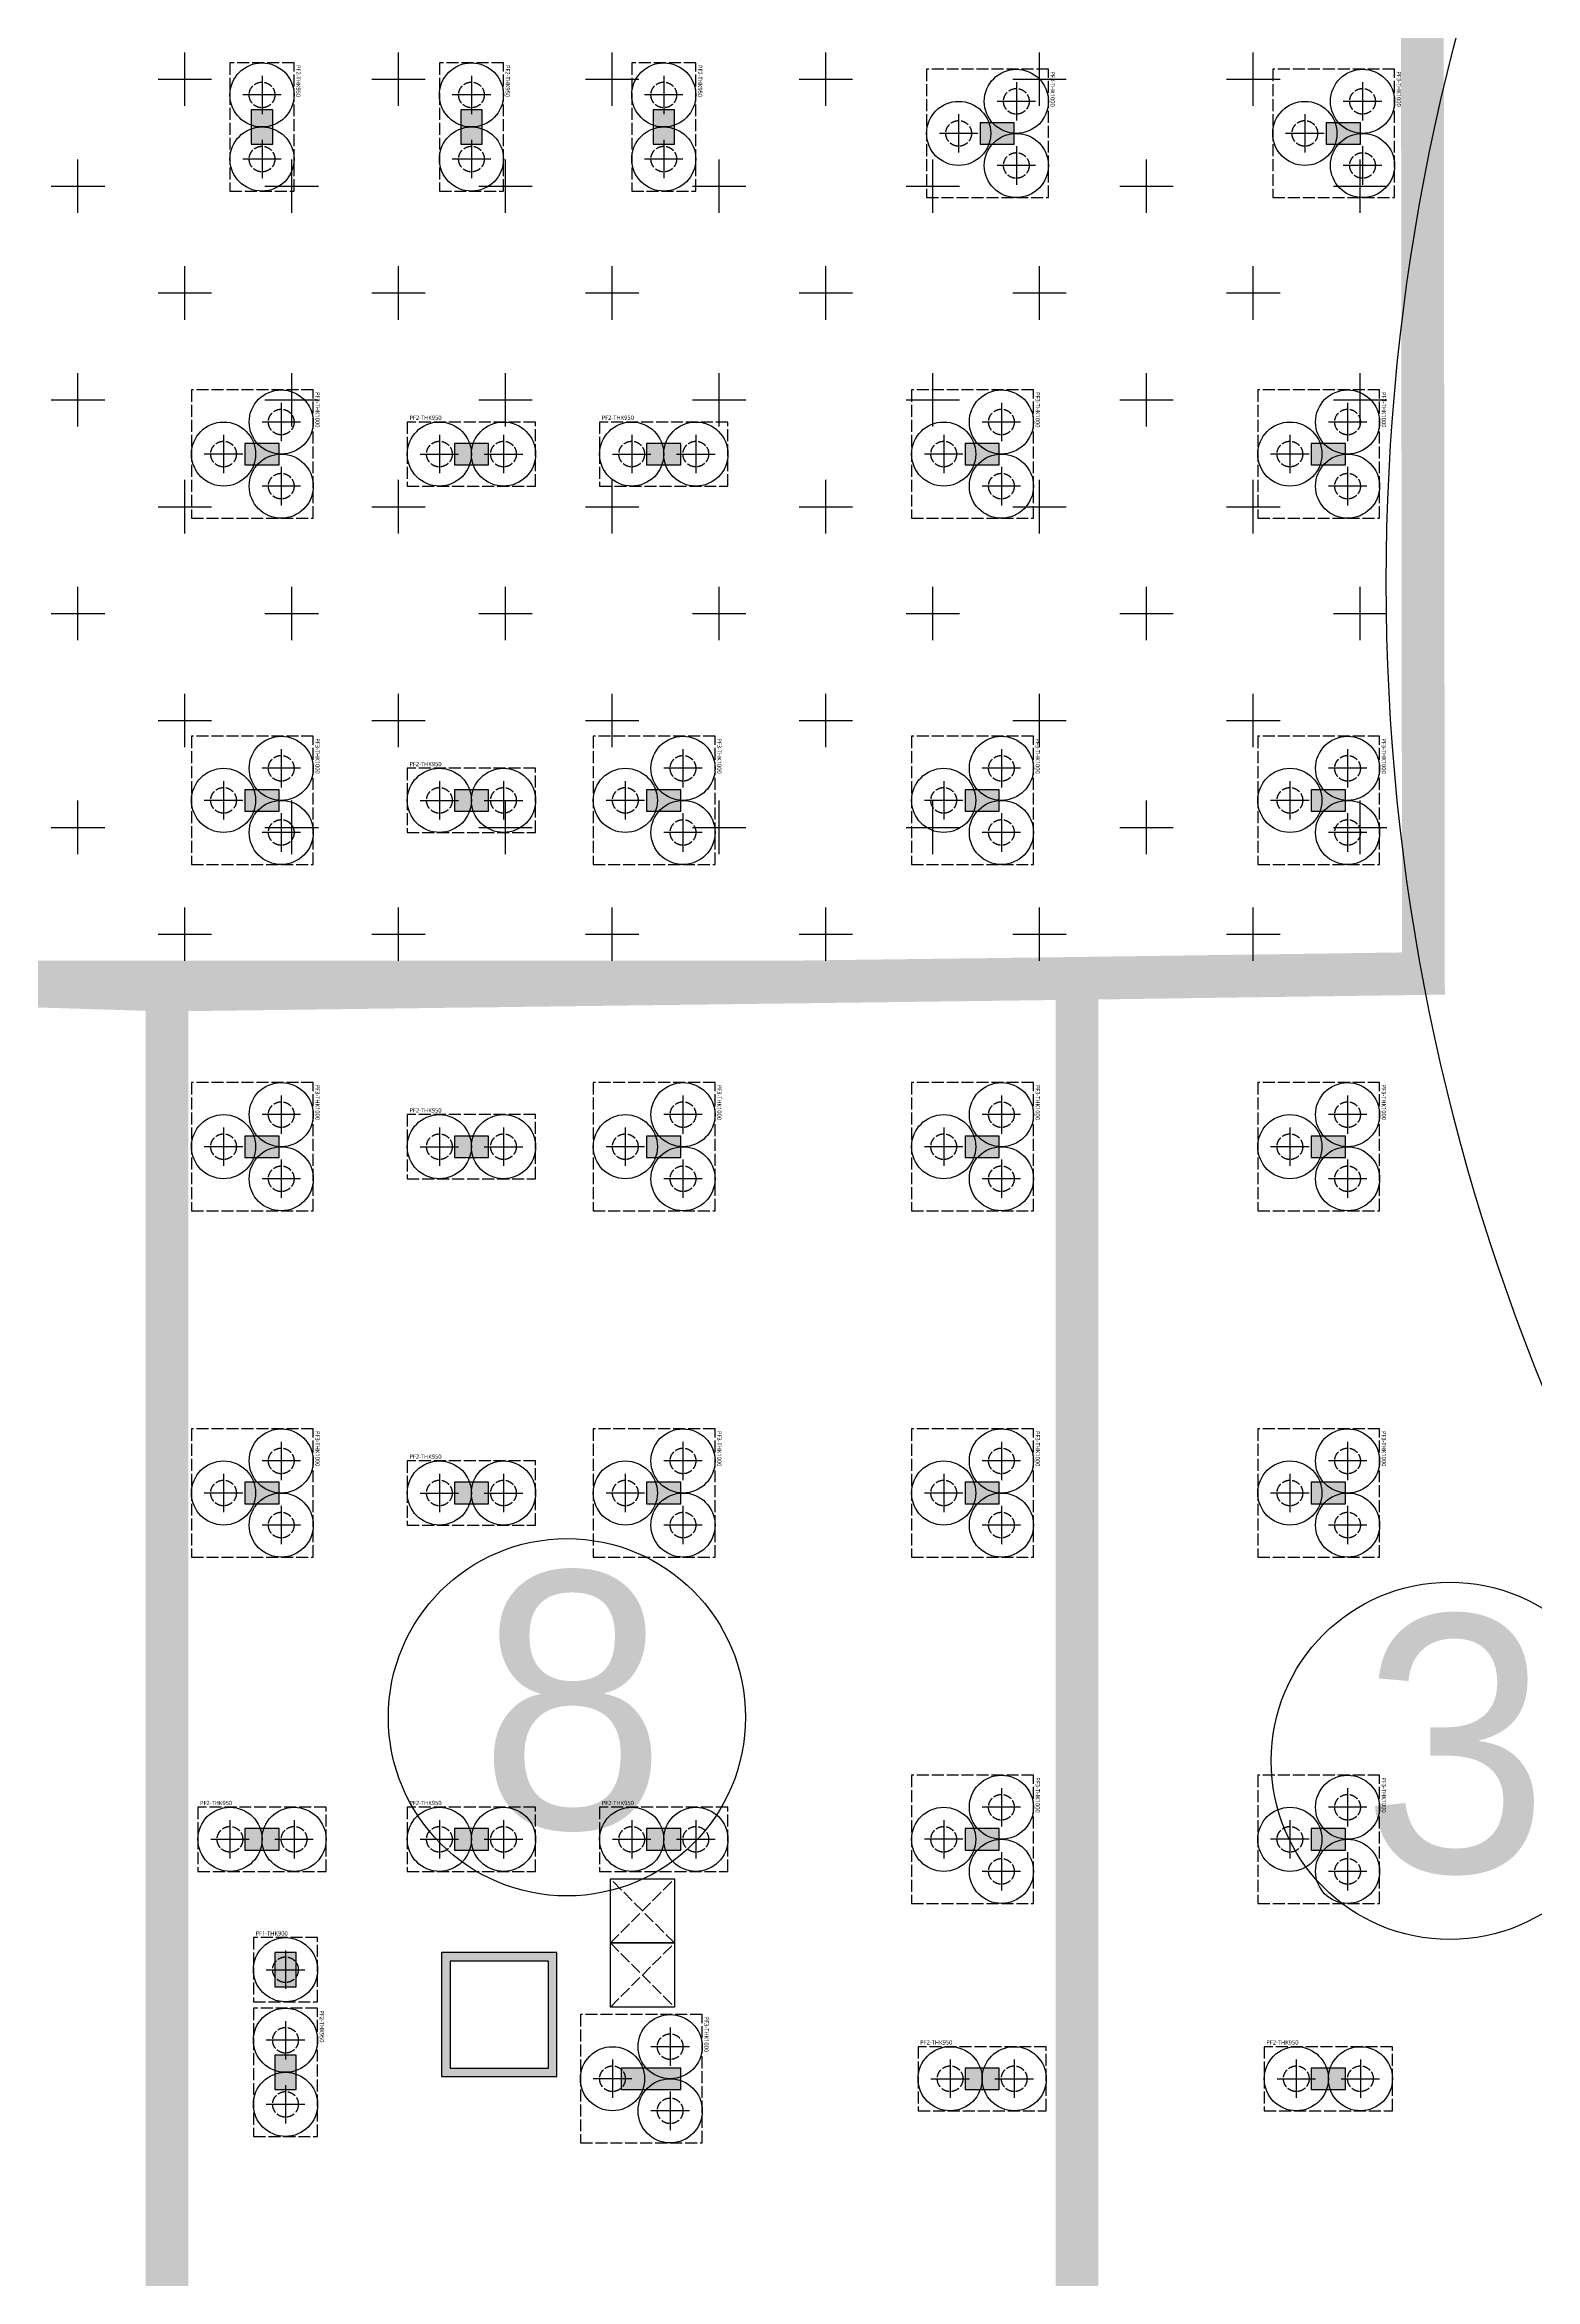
# Model space of a CAD drawing. Header units: millimetres. Extents: x 327808 to 2562540, y -728300 to 402793.
# Drawn here: x 953229 to 988106, y -161892 to -109626 of the extents above; entities that cross this region are included whole.
import ezdxf
from ezdxf.enums import TextEntityAlignment as Align

# ---------------------------------------------------------------- set-up
doc = ezdxf.new("R2010")
doc.units = ezdxf.units.MM
doc.header["$LTSCALE"] = 140
doc.linetypes.add('CONTINOUS', pattern=[0])
doc.linetypes.add('HID', pattern=[2.5, 2, -0.5])
for name, color, linetype in [('252', 252, 'Continuous'), ('MAT', 7, 'Continuous'), ('PILE-P', 4, 'HID'), ('WALL', 4, 'Continuous'), ('기초꺽임', 7, 'Continuous'), ('끊어치기라인', 7, 'Continuous'), ('집수정-우수', 6, 'Continuous')]:
    doc.layers.add(name, color=color, linetype=linetype)
doc.layers.add('DEFPOINT', color=144, linetype='Continuous', plot=False)
doc.styles.add('맑은고딕', font='malgun.ttf')
doc.styles.add('울릉도L', font='')
doc.styles.get('울릉도L').set_extended_font_data('Dotum')

# ---------------------------------------------------------------- blocks, each defined once
blk = doc.blocks.new('A$C762E058C')
at = {"layer": '252'}
h = blk.add_hatch(color=256, dxfattribs=at)
h.dxf.hatch_style = 1
h.paths.add_polyline_path([(27600, -111400), (26800, -111400), (26800, -111900), (27600, -111900)])
h.paths.add_polyline_path([(19500, -111400), (18700, -111400), (18700, -111900), (19500, -111900)])
h.paths.add_polyline_path([(22350, -115100), (22350, -114300), (21850, -114300), (21850, -115100)])
h.paths.add_polyline_path([(22350, -117500), (22350, -116700), (21850, -116700), (21850, -117500)])
h.paths.add_polyline_path([(27850, -115100), (27850, -114300), (27350, -114300), (27350, -115100)])
h.paths.add_polyline_path([(27850, -117500), (27850, -116700), (27350, -116700), (27350, -117500)])
h.paths.add_polyline_path([(18900, -115100), (18900, -114300), (18400, -114300), (18400, -115100)])
h.paths.add_polyline_path([(18900, -117500), (18900, -116700), (18400, -116700), (18400, -117500)])
h.paths.add_polyline_path([(22350, -124300), (22350, -123500), (21850, -123500), (21850, -124300)])
h.paths.add_polyline_path([(27850, -124300), (27850, -123500), (27350, -123500), (27350, -124300)])
h.paths.add_polyline_path([(18900, -124300), (18900, -123500), (18400, -123500), (18400, -124300)])
h.paths.add_polyline_path([(27600, -95200), (26800, -95200), (26800, -95700), (27600, -95700)])
h.paths.add_polyline_path([(27600, -103300), (26800, -103300), (26800, -103800), (27600, -103800)])
h.paths.add_polyline_path([(19500, -103300), (18700, -103300), (18700, -103800), (19500, -103800)])
h.paths.add_polyline_path([(19500, -95200), (18700, -95200), (18700, -95700), (19500, -95700)])
h.paths.add_polyline_path([(19500, -87100), (18700, -87100), (18700, -87600), (19500, -87600)])
h.paths.add_polyline_path([(26900, -72000), (26900, -71200), (26400, -71200), (26400, -72000)])
h.paths.add_polyline_path([(18900, -72000), (18900, -71200), (18400, -71200), (18400, -72000)])
h.paths.add_polyline_path([(27600, -87100), (26800, -87100), (26800, -87600), (27600, -87600)])
h.paths.add_polyline_path([(27600, -79000), (26800, -79000), (26800, -79500), (27600, -79500)])
h.paths.add_polyline_path([(19500, -79000), (18700, -79000), (18700, -79500), (19500, -79500)])
h.paths.add_polyline_path([(6100, -79000), (5300, -79000), (5300, -79500), (6100, -79500)])
h.paths.add_polyline_path([(11655, -79000), (10855, -79000), (10855, -79500), (11655, -79500)])
h.paths.add_polyline_path([(6100, -71500), (5300, -71500), (5300, -72000), (6100, -72000)])
h.paths.add_polyline_path([(13600, -72000), (13600, -71200), (13100, -71200), (13100, -72000)])
h.paths.add_polyline_path([(35050, -111400), (34250, -111400), (34250, -111900), (35050, -111900)])
h.paths.add_polyline_path([(39950, -111400), (39150, -111400), (39150, -111900), (39950, -111900)])
h.paths.add_polyline_path([(44450, -111400), (43650, -111400), (43650, -111900), (44450, -111900)])
h.paths.add_polyline_path([(35050, -79000), (34250, -79000), (34250, -79500), (35050, -79500)])
h.paths.add_polyline_path([(39950, -79000), (39150, -79000), (39150, -79500), (39950, -79500)])
h.paths.add_polyline_path([(44450, -79000), (43650, -79000), (43650, -79500), (44450, -79500)])
h.paths.add_polyline_path([(35050, -87100), (34250, -87100), (34250, -87600), (35050, -87600)])
h.paths.add_polyline_path([(39950, -87100), (39150, -87100), (39150, -87600), (39950, -87600)])
h.paths.add_polyline_path([(44450, -87100), (43650, -87100), (43650, -87600), (44450, -87600)])
h.paths.add_polyline_path([(35050, -95200), (34250, -95200), (34250, -95700), (35050, -95700)])
h.paths.add_polyline_path([(39950, -95200), (39150, -95200), (39150, -95700), (39950, -95700)])
h.paths.add_polyline_path([(44450, -95200), (43650, -95200), (43650, -95700), (44450, -95700)])
h.paths.add_polyline_path([(35050, -103300), (34250, -103300), (34250, -103800), (35050, -103800)])
h.paths.add_polyline_path([(39950, -103300), (39150, -103300), (39150, -103800), (39950, -103800)])
h.paths.add_polyline_path([(44450, -103300), (43650, -103300), (43650, -103800), (44450, -103800)])
h.paths.add_polyline_path([(51900, -79000), (51100, -79000), (51100, -79500), (51900, -79500)])
h.paths.add_polyline_path([(51900, -87100), (51100, -87100), (51100, -87600), (51900, -87600)])
h.paths.add_polyline_path([(51900, -95200), (51100, -95200), (51100, -95700), (51900, -95700)])
h.paths.add_polyline_path([(51900, -103300), (51100, -103300), (51100, -103800), (51900, -103800)])
h.paths.add_polyline_path([(51900, -111400), (51100, -111400), (51100, -111900), (51900, -111900)])
h.paths.add_polyline_path([(39800, -72000), (39800, -71200), (39300, -71200), (39300, -72000)])
h.paths.add_polyline_path([(34900, -72000), (34900, -71200), (34400, -71200), (34400, -72000)])
h.paths.add_polyline_path([(52250, -71500), (51450, -71500), (51450, -72000), (52250, -72000)])
h.paths.add_polyline_path([(44300, -72000), (44300, -71200), (43800, -71200), (43800, -72000)])
h.paths.add_polyline_path([(44450, -123500), (43050, -123500), (43050, -124000), (44450, -124000)])
h.paths.add_polyline_path([(35450, -124300), (35450, -123500), (34950, -123500), (34950, -124300)])
h.paths.add_polyline_path([(60300, -124300), (60300, -123500), (59800, -123500), (59800, -124300)])
h.paths.add_polyline_path([(52300, -124300), (52300, -123500), (51800, -123500), (51800, -124300)])
h.paths.add_polyline_path([(60000, -117000), (59200, -117000), (59200, -117500), (60000, -117500)])
h.paths.add_polyline_path([(44450, -117000), (43050, -117000), (43050, -117500), (44450, -117500)])
h.paths.add_polyline_path([(51900, -117000), (51100, -117000), (51100, -117500), (51900, -117500)])
h.paths.add_polyline_path([(60000, -79000), (59200, -79000), (59200, -79500), (60000, -79500)])
h.paths.add_polyline_path([(60000, -87100), (59200, -87100), (59200, -87600), (60000, -87600)])
h.paths.add_polyline_path([(60000, -95200), (59200, -95200), (59200, -95700), (60000, -95700)])
h.paths.add_polyline_path([(60000, -103300), (59200, -103300), (59200, -103800), (60000, -103800)])
h.paths.add_polyline_path([(60000, -111400), (59200, -111400), (59200, -111900), (60000, -111900)])
h.paths.add_polyline_path([(60350, -71500), (59550, -71500), (59550, -72000), (60350, -72000)])
h = blk.add_hatch(color=256, dxfattribs=at)
h.dxf.hatch_style = 1
h.paths.add_polyline_path([(7565, -107965), (5900, -107965), (5900, -108215), (7565, -108215)])
h.paths.add_polyline_path([(109050, -107400), (106350, -107400), (106350, -110300), (109050, -110300)])
h.paths.add_polyline_path([(106550, -110100), (106550, -107600), (108850, -107600), (108850, -110100)], flags=16)
h.paths.add_polyline_path([(41550, -114300), (38850, -114300), (38850, -117200), (41550, -117200)])
h.paths.add_polyline_path([(41350, -114500), (41350, -117000), (39050, -117000), (39050, -114500)], flags=16)
h.paths.add_polyline_path([(73865, -107965), (72200, -107965), (72200, -108215), (73865, -108215)])
h.paths.add_polyline_path([(140465, -107965), (138800, -107965), (138800, -108215), (140465, -108215)])
h = blk.add_hatch(color=256, dxfattribs=at)
h.dxf.hatch_style = 1
h.paths.add_polyline_path([(35450, -115100), (35450, -114300), (34950, -114300), (34950, -115100)])
h.paths.add_polyline_path([(35450, -117500), (35450, -116700), (34950, -116700), (34950, -117500)])
h.paths.add_polyline_path([(60000, -117000), (59200, -117000), (59200, -117500), (60000, -117500)])
blk = doc.blocks.new('PILE-P')
at = {"layer": 'DEFPOINT'}
blk.add_circle((0, 0), 750, dxfattribs=at)
at = {"layer": 'PILE-P', "color": 4, "linetype": 'CONTINOUS'}
for p, q in [((-450, 0), (450, 0)), ((0, -450), (0, 450))]:
    blk.add_line(p, q, dxfattribs=at)
at = {"layer": 'PILE-P', "linetype": 'HID', "ltscale": 0.7}
blk.add_circle((0, 0), 300, dxfattribs=at)
blk = doc.blocks.new('PF3')
at = {"layer": 'MAT', "linetype": 'HID'}
blk.add_lwpolyline([(-1500, -1650), (1500, -1650), (1500, 1200), (-1500, 1200)], close=True, dxfattribs=at)
at = {"layer": 'PILE-P', "rotation": 270}
for p in [(-750, 450), (750, 450), (0, -900)]:
    blk.add_blockref('PILE-P', p, dxfattribs=at)
at = {"layer": 'DEFPOINT', "color": 1, "style": '맑은고딕'}
blk.add_text('PF3-THK1000', height=100, dxfattribs=at).set_placement((-1450, 1300), align=Align.MIDDLE_LEFT)
blk = doc.blocks.new('PF2')
at = {"layer": 'MAT', "linetype": 'HID'}
blk.add_lwpolyline([(-1500, -750), (1500, -750), (1500, 750), (-1500, 750)], close=True, dxfattribs=at)
at = {"layer": 'PILE-P', "rotation": 270}
for p in [(-750, 0), (750, 0)]:
    blk.add_blockref('PILE-P', p, dxfattribs=at)
at = {"layer": 'DEFPOINT', "color": 1, "style": '맑은고딕'}
blk.add_text('PF2-THK950', height=100, dxfattribs=at).set_placement((-1450, 850), align=Align.MIDDLE_LEFT)
blk = doc.blocks.new('PF1')
at = {"layer": 'MAT', "linetype": 'HID'}
blk.add_lwpolyline([(-750, -750), (750, -750), (750, 750), (-750, 750)], close=True, dxfattribs=at)
at = {"layer": 'PILE-P', "rotation": 270}
blk.add_blockref('PILE-P', (0, 0), dxfattribs=at)
at = {"layer": 'DEFPOINT', "color": 1, "style": '맑은고딕'}
blk.add_text('PF1-THK900', height=100, dxfattribs=at).set_placement((-700, 850), align=Align.MIDDLE_LEFT)

msp = doc.modelspace()

# ---------------------------------------------------------------- hatches: boundary and pattern name
at = {"layer": '기초꺽임'}
h = msp.add_hatch(dxfattribs=at)
h.set_pattern_fill('CROSS', color=6, scale=10000)
h.set_pattern_definition([(0, (70880.7, -460434.6), (2500, 2500), [1250, -3750]), (90, (71505.7, -461059.6), (-2500, 2500), [1250, -3750])])
h.paths.add_polyline_path([(985461.5, -108327.2), (1005312.2, -108327.2), (1005313.9, -131505.2), (1037254.7, -131502.9), (1037712.2, -107735.2), (1020512.6, -107646.7), (1020512.2, -91630.2), (987625, -91648), (987426.2, -71705.2), (971521.4, -71550.8), (971386.9, -107841.7), (923137.2, -107857.2), (923137.2, -117355.2), (946812.2, -117355.2), (946812.2, -131611.5), (985461.4, -131505.2)])

# ---------------------------------------------------------------- linework, layer by layer
at = {"layer": 'WALL'}
for p, q in [((958563.7, -111150.8), (958063.7, -111150.8)), ((958063.7, -111150.8), (958063.7, -111950.8)), ((958563.7, -111950.8), (958563.7, -111150.8)), ((963463.7, -111150.8), (962963.7, -111150.8)), ((962963.7, -111150.8), (962963.7, -111950.8)), ((963463.7, -111950.8), (963463.7, -111150.8)), ((967963.7, -111150.8), (967463.7, -111150.8)), ((967463.7, -111150.8), (967463.7, -111950.8)), ((967963.7, -111950.8), (967963.7, -111150.8)), ((975113.7, -111450.8), (975113.7, -111950.8)), ((975913.7, -111450.8), (975113.7, -111450.8)), ((975913.7, -111950.8), (975913.7, -111450.8)), ((983213.7, -111450.8), (983213.7, -111950.8)), ((984013.7, -111450.8), (983213.7, -111450.8)), ((984013.7, -111950.8), (984013.7, -111450.8)), ((958063.7, -111950.8), (958563.7, -111950.8)), ((962963.7, -111950.8), (963463.7, -111950.8)), ((967463.7, -111950.8), (967963.7, -111950.8)), ((975113.7, -111950.8), (975913.7, -111950.8)), ((983213.7, -111950.8), (984013.7, -111950.8)), ((957913.7, -118950.8), (957913.7, -119450.8)), ((958713.7, -118950.8), (957913.7, -118950.8)), ((958713.7, -119450.8), (958713.7, -118950.8)), ((962813.7, -118950.8), (962813.7, -119450.8)), ((963613.7, -118950.8), (962813.7, -118950.8)), ((963613.7, -119450.8), (963613.7, -118950.8)), ((967313.7, -118950.8), (967313.7, -119450.8)), ((968113.7, -118950.8), (967313.7, -118950.8)), ((968113.7, -119450.8), (968113.7, -118950.8)), ((974763.7, -118950.8), (974763.7, -119450.8)), ((975563.7, -118950.8), (974763.7, -118950.8)), ((975563.7, -119450.8), (975563.7, -118950.8)), ((982863.7, -118950.8), (982863.7, -119450.8)), ((983663.7, -118950.8), (982863.7, -118950.8)), ((983663.7, -119450.8), (983663.7, -118950.8)), ((957913.7, -119450.8), (958713.7, -119450.8)), ((962813.7, -119450.8), (963613.7, -119450.8)), ((967313.7, -119450.8), (968113.7, -119450.8)), ((974763.7, -119450.8), (975563.7, -119450.8)), ((982863.7, -119450.8), (983663.7, -119450.8)), ((957913.7, -127050.8), (957913.7, -127550.8)), ((958713.7, -127050.8), (957913.7, -127050.8)), ((958713.7, -127550.8), (958713.7, -127050.8)), ((962813.7, -127050.8), (962813.7, -127550.8)), ((963613.7, -127050.8), (962813.7, -127050.8)), ((963613.7, -127550.8), (963613.7, -127050.8)), ((967313.7, -127050.8), (967313.7, -127550.8)), ((968113.7, -127050.8), (967313.7, -127050.8)), ((968113.7, -127550.8), (968113.7, -127050.8)), ((974763.7, -127050.8), (974763.7, -127550.8)), ((975563.7, -127050.8), (974763.7, -127050.8)), ((975563.7, -127550.8), (975563.7, -127050.8)), ((982863.7, -127050.8), (982863.7, -127550.8)), ((983663.7, -127050.8), (982863.7, -127050.8)), ((983663.7, -127550.8), (983663.7, -127050.8)), ((957913.7, -127550.8), (958713.7, -127550.8)), ((962813.7, -127550.8), (963613.7, -127550.8)), ((967313.7, -127550.8), (968113.7, -127550.8)), ((974763.7, -127550.8), (975563.7, -127550.8)), ((982863.7, -127550.8), (983663.7, -127550.8)), ((957913.7, -135150.8), (957913.7, -135650.8)), ((958713.7, -135150.8), (957913.7, -135150.8)), ((958713.7, -135650.8), (958713.7, -135150.8)), ((962813.7, -135150.8), (962813.7, -135650.8)), ((963613.7, -135150.8), (962813.7, -135150.8)), ((963613.7, -135650.8), (963613.7, -135150.8)), ((967313.7, -135150.8), (967313.7, -135650.8)), ((968113.7, -135150.8), (967313.7, -135150.8)), ((968113.7, -135650.8), (968113.7, -135150.8)), ((974763.7, -135150.8), (974763.7, -135650.8)), ((975563.7, -135150.8), (974763.7, -135150.8)), ((975563.7, -135650.8), (975563.7, -135150.8)), ((982863.7, -135150.8), (982863.7, -135650.8)), ((983663.7, -135150.8), (982863.7, -135150.8)), ((983663.7, -135650.8), (983663.7, -135150.8)), ((957913.7, -135650.8), (958713.7, -135650.8)), ((962813.7, -135650.8), (963613.7, -135650.8)), ((967313.7, -135650.8), (968113.7, -135650.8)), ((974763.7, -135650.8), (975563.7, -135650.8)), ((982863.7, -135650.8), (983663.7, -135650.8)), ((957913.7, -143250.8), (957913.7, -143750.8)), ((958713.7, -143250.8), (957913.7, -143250.8)), ((958713.7, -143750.8), (958713.7, -143250.8)), ((962813.7, -143250.8), (962813.7, -143750.8)), ((963613.7, -143250.8), (962813.7, -143250.8)), ((963613.7, -143750.8), (963613.7, -143250.8)), ((967313.7, -143250.8), (967313.7, -143750.8)), ((968113.7, -143250.8), (967313.7, -143250.8)), ((968113.7, -143750.8), (968113.7, -143250.8)), ((974763.7, -143250.8), (974763.7, -143750.8)), ((975563.7, -143250.8), (974763.7, -143250.8)), ((975563.7, -143750.8), (975563.7, -143250.8)), ((982863.7, -143250.8), (982863.7, -143750.8)), ((983663.7, -143250.8), (982863.7, -143250.8)), ((983663.7, -143750.8), (983663.7, -143250.8)), ((957913.7, -143750.8), (958713.7, -143750.8)), ((962813.7, -143750.8), (963613.7, -143750.8)), ((967313.7, -143750.8), (968113.7, -143750.8)), ((974763.7, -143750.8), (975563.7, -143750.8)), ((982863.7, -143750.8), (983663.7, -143750.8)), ((957913.7, -151350.8), (957913.7, -151850.8)), ((958713.7, -151350.8), (957913.7, -151350.8)), ((958713.7, -151850.8), (958713.7, -151350.8)), ((962813.7, -151350.8), (962813.7, -151850.8)), ((963613.7, -151350.8), (962813.7, -151350.8)), ((963613.7, -151850.8), (963613.7, -151350.8)), ((967313.7, -151350.8), (967313.7, -151850.8)), ((968113.7, -151350.8), (967313.7, -151350.8)), ((968113.7, -151850.8), (968113.7, -151350.8)), ((974763.7, -151350.8), (974763.7, -151850.8)), ((975563.7, -151350.8), (974763.7, -151350.8)), ((975563.7, -151850.8), (975563.7, -151350.8)), ((982863.7, -151350.8), (982863.7, -151850.8)), ((983663.7, -151350.8), (982863.7, -151350.8)), ((983663.7, -151850.8), (983663.7, -151350.8)), ((957913.7, -151850.8), (958713.7, -151850.8)), ((962813.7, -151850.8), (963613.7, -151850.8)), ((967313.7, -151850.8), (968113.7, -151850.8)), ((974763.7, -151850.8), (975563.7, -151850.8)), ((982863.7, -151850.8), (983663.7, -151850.8)), ((959113.7, -154250.8), (958613.7, -154250.8)), ((958613.7, -154250.8), (958613.7, -155050.8)), ((959113.7, -155050.8), (959113.7, -154250.8)), ((965213.7, -154250.8), (962513.7, -154250.8)), ((962513.7, -154250.8), (962513.7, -157150.8)), ((965013.7, -154450.8), (962713.7, -154450.8)), ((962713.7, -154450.8), (962713.7, -156950.8)), ((965013.7, -156950.8), (965013.7, -154450.8)), ((965213.7, -157150.8), (965213.7, -154250.8)), ((958613.7, -155050.8), (959113.7, -155050.8)), ((959113.7, -156650.8), (958613.7, -156650.8)), ((958613.7, -156650.8), (958613.7, -157450.8)), ((959113.7, -157450.8), (959113.7, -156650.8)), ((962513.7, -157150.8), (965213.7, -157150.8)), ((962713.7, -156950.8), (965013.7, -156950.8)), ((966713.7, -156950.8), (966713.7, -157450.8)), ((968113.7, -156950.8), (966713.7, -156950.8)), ((968113.7, -157450.8), (968113.7, -156950.8)), ((974763.7, -156950.8), (974763.7, -157450.8)), ((975563.7, -156950.8), (974763.7, -156950.8)), ((975563.7, -157450.8), (975563.7, -156950.8)), ((982863.7, -156950.8), (982863.7, -157450.8)), ((983663.7, -156950.8), (982863.7, -156950.8)), ((982863.7, -156950.8), (982863.7, -157450.8)), ((983663.7, -156950.8), (982863.7, -156950.8)), ((983663.7, -157450.8), (983663.7, -156950.8)), ((983663.7, -157450.8), (983663.7, -156950.8)), ((958613.7, -157450.8), (959113.7, -157450.8)), ((966713.7, -157450.8), (968113.7, -157450.8)), ((974763.7, -157450.8), (975563.7, -157450.8)), ((982863.7, -157450.8), (983663.7, -157450.8)), ((982863.7, -157450.8), (983663.7, -157450.8))]:
    msp.add_line(p, q, dxfattribs=at)
at = {"layer": '기초꺽임', "color": 165, "true_color": 0x5e67af, "const_width": 1000}
msp.add_lwpolyline([(1005313.7, -131350.8), (1005313.7, -108150.8), (985463, -108150.8), (985488.7, -131350.8), (977383.7, -131464), (977383.7, -171304.2), (1013163.7, -171304.2), (1013163.7, -131350.8), (1005313.7, -131350.8)], dxfattribs=at)
at = {"layer": '기초꺽임', "color": 55, "true_color": 0x999b37, "const_width": 1000}
msp.add_lwpolyline([(956088.7, -171304.2), (921737.9, -171304.2), (921737.9, -117200.8), (946813.7, -117200.8), (946813.7, -131457.1), (956088.7, -131736.4), (956088.7, -171304.2)], dxfattribs=at)
at = {"layer": '기초꺽임', "const_width": 1000}
msp.add_lwpolyline([(956088.7, -171304.2), (977383.7, -171304.2), (977383.7, -131464), (956088.7, -131736.4), (956088.7, -171304.2)], dxfattribs=at)
at = {"layer": '기초꺽임', "color": 240, "true_color": 0xed1f24}
msp.add_circle((1034617.9, -122196.9), 50000, dxfattribs=at)
at = {"layer": '기초꺽임', "color": 241, "true_color": 0xf7abae}
msp.add_circle((962217.9, -127466.3), 50000, dxfattribs=at)
at = {"layer": '기초꺽임', "color": 0, "linetype": 'ByBlock'}
for centre in [(965448.1, -148746.6), (986103.6, -149766.6)]:
    msp.add_circle(centre, 4178.7, dxfattribs=at)
at = {"layer": '끊어치기라인', "color": 6, "linetype": 'ByBlock', "const_width": 600}
msp.add_lwpolyline([(916961.2, -107680.6), (971388.4, -107875.8), (971388.4, -85250.8), (971388.4, -85250.8), (971521.4, -71550.8), (987657.8, -71550.8), (987657.8, -91475.8), (1020513.7, -91475.8), (1020513.7, -107580.8), (1037713.7, -107580.8), (1037713.7, -131348.4), (1005313.7, -131350.8), (1005313.7, -108150.8), (985463, -108172.8), (985488.7, -131350.8), (946813.7, -131350.8), (946813.7, -117200.8), (916580.4, -117200.8)], dxfattribs=at)
at = {"layer": '집수정-우수', "linetype": 'HID'}
for p, q in [((967963.7, -154025.8), (966463.7, -152525.8)), ((966463.7, -154025.8), (967963.7, -152525.8)), ((966463.7, -155525.8), (967963.7, -154025.8)), ((966463.7, -154025.8), (967963.7, -155525.8))]:
    msp.add_line(p, q, dxfattribs=at)
at = {"layer": '집수정-우수'}
for points in [[(966463.7, -154025.8), (966463.7, -152525.8), (967963.7, -152525.8), (967963.7, -154025.8)], [(966463.7, -154025.8), (967963.7, -154025.8), (967963.7, -155525.8), (966463.7, -155525.8)]]:
    msp.add_lwpolyline(points, close=True, dxfattribs=at)

# ---------------------------------------------------------------- block references
at = {"layer": '252'}
msp.add_blockref('A$C762E058C', (923663.7, -39950.8), dxfattribs=at)
at = {"layer": 'PILE-P', "rotation": 270}
for name, p in [('PF2', (958313.7, -111550.8)), ('PF2', (963213.7, -111550.8)), ('PF2', (967713.7, -111550.8)), ('PF3', (975513.7, -111700.8)), ('PF3', (983613.7, -111700.8)), ('PF3', (958313.7, -119200.8)), ('PF3', (975163.7, -119200.8)), ('PF3', (983263.7, -119200.8)), ('PF3', (958313.7, -127300.8)), ('PF3', (967713.7, -127300.8)), ('PF3', (975163.7, -127300.8)), ('PF3', (983263.7, -127300.8)), ('PF3', (958313.7, -135400.8)), ('PF3', (967713.7, -135400.8)), ('PF3', (975163.7, -135400.8)), ('PF3', (983263.7, -135400.8)), ('PF3', (958313.7, -143500.8)), ('PF3', (967713.7, -143500.8)), ('PF3', (975163.7, -143500.8)), ('PF3', (983263.7, -143500.8)), ('PF3', (975163.7, -151600.8)), ('PF3', (983263.7, -151600.8)), ('PF2', (958863.7, -157050.8)), ('PF3', (967413.7, -157200.8))]:
    msp.add_blockref(name, p, dxfattribs=at)
at = {"layer": 'PILE-P'}
for name, p in [('PF2', (963213.7, -119200.8)), ('PF2', (967713.7, -119200.8)), ('PF2', (963213.7, -127300.8)), ('PF2', (963213.7, -135400.8)), ('PF2', (963213.7, -143500.8)), ('PF2', (958313.7, -151600.8)), ('PF2', (963213.7, -151600.8)), ('PF2', (967713.7, -151600.8)), ('PF1', (958863.7, -154650.8)), ('PF2', (975163.7, -157200.8)), ('PF2', (983263.7, -157200.8))]:
    msp.add_blockref(name, p, dxfattribs=at)

# ---------------------------------------------------------------- texts
at = {"color": 0, "style": '울릉도L'}
for s, p in [('8', (963398.2, -151345.4)), ('3', (984053.7, -152365.4))]:
    msp.add_text(s, height=6000, dxfattribs=at).set_placement(p)

doc.saveas('drawing.dxf')
